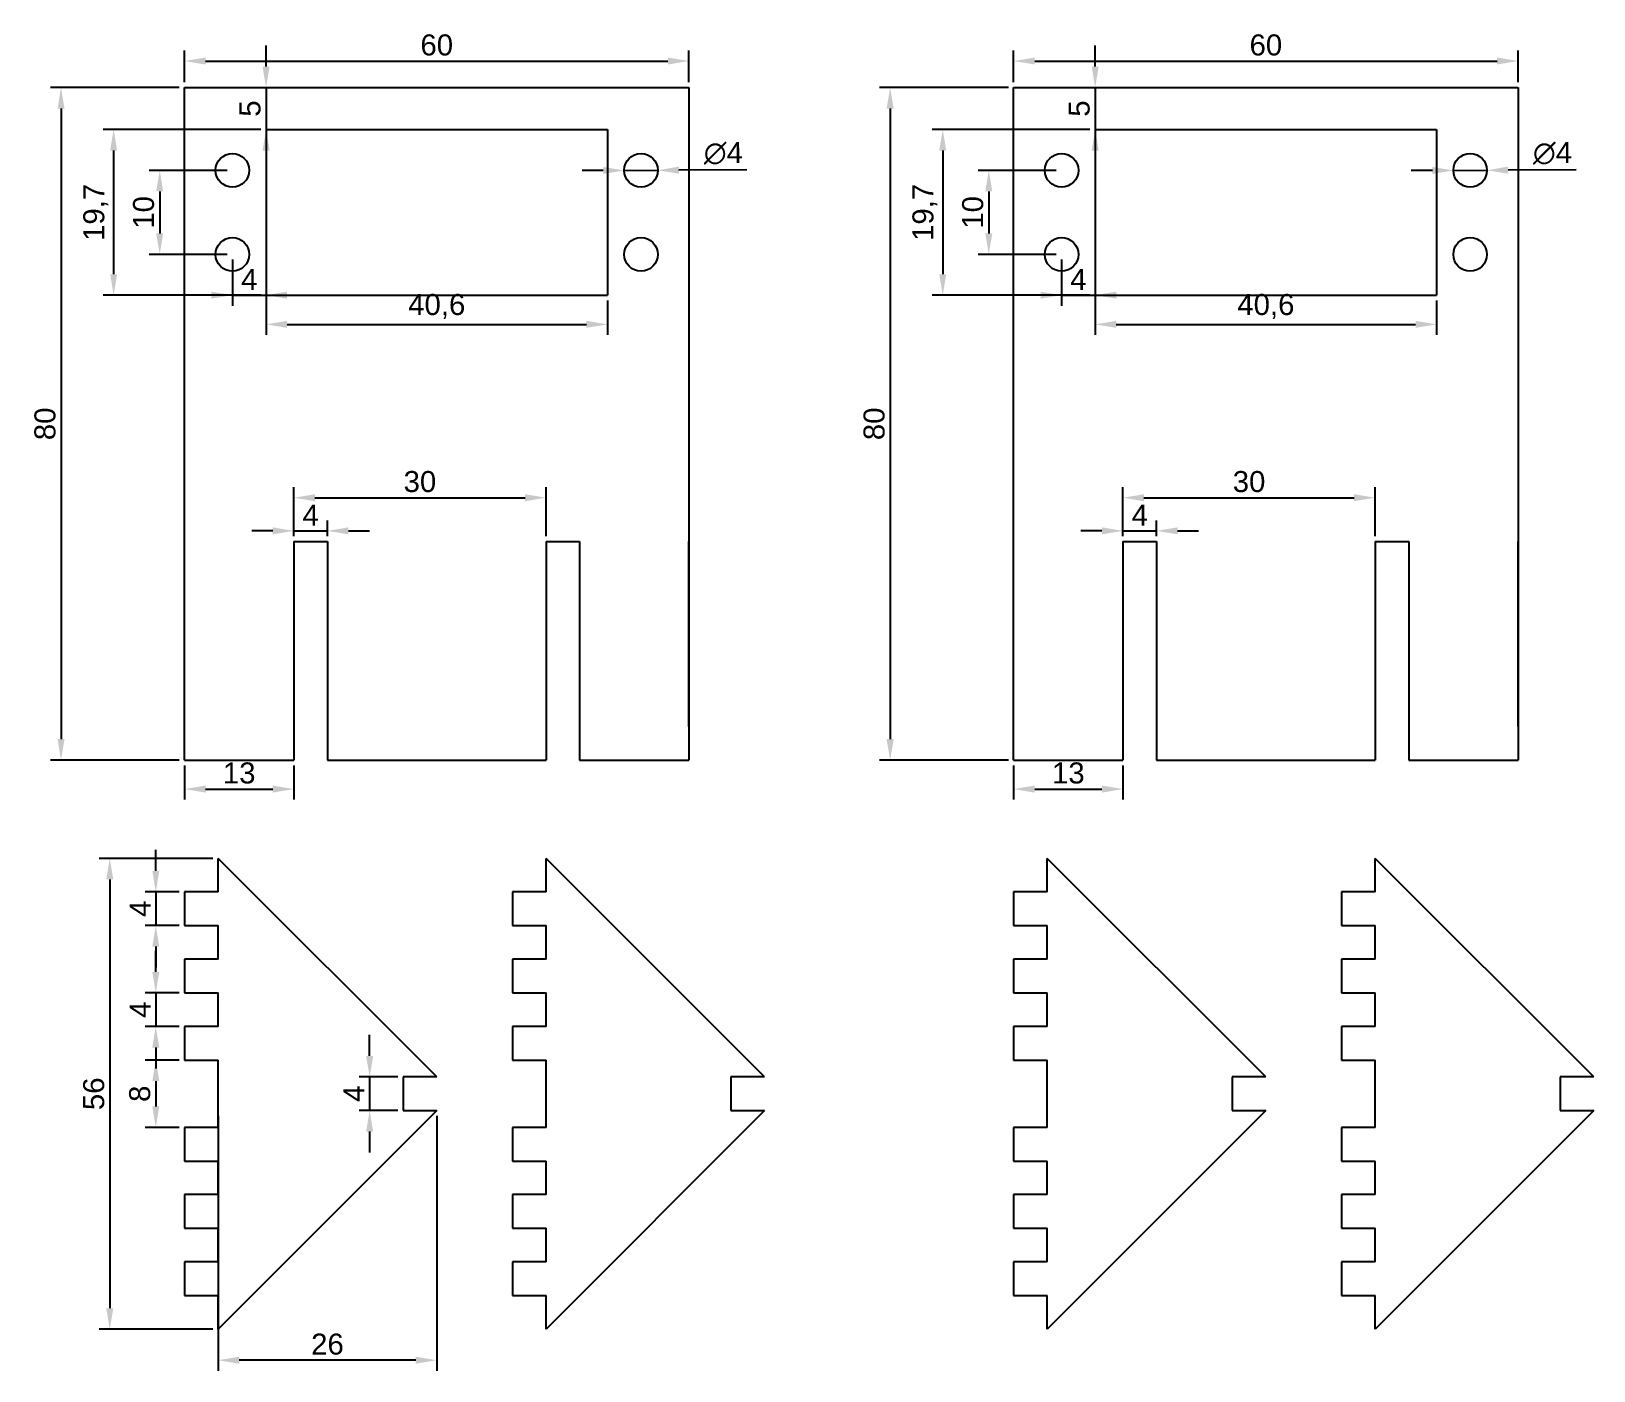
# Model space of a CAD drawing. Header units: millimetres. Extents: x 22187 to 22680, y 17419 to 17705.
# Drawn here: x 22494 to 22679.8, y 17533.4 to 17692.7 of the extents above; entities that cross this region are included whole.
import ezdxf

# ---------------------------------------------------------------- set-up
doc = ezdxf.new("R2010")
doc.units = ezdxf.units.MM
doc.styles.get("Standard").update_dxf_attribs({"font": 'arial.ttf'})
doc.dimstyles.new('ISO-25', dxfattribs={"dimtxt": 2.5, "dimasz": 2.5, "dimexe": 1.25, "dimexo": 0.625, "dimtad": 1, "dimtxsty": 'Standard', "dimcen": 2.5, "dimadec": 0, "dimazin": 0, "dimtfac": 1, "dimtmove": 0, "dimatfit": 3, "dimfxl": 1, "dimarcsym": 0})

# ---------------------------------------------------------------- blocks, each defined once
blk = doc.blocks.new('*D13')
at = {"color": 0, "lineweight": -2, "transparency": 16777216}
for p, q in [((22521.92, 17660.71), (22521.92, 17656.61)), ((22562.52, 17660.71), (22562.52, 17656.61)), ((22524.42, 17657.86), (22560.02, 17657.86))]:
    blk.add_line(p, q, dxfattribs=at)
at = {"color": 0, "transparency": 16777216}
for points in [[(22524.42, 17658.28), (22524.42, 17657.45), (22521.92, 17657.86)], [(22560.02, 17658.28), (22560.02, 17657.45), (22562.52, 17657.86)]]:
    blk.add_solid(points, dxfattribs=at)
at = {"layer": 'Defpoints', "color": 0, "transparency": 16777216}
for p in [(22521.92, 17661.33), (22562.52, 17661.33), (22562.52, 17657.86)]:
    blk.add_point(p, dxfattribs=at)
at = {"color": 0, "transparency": 16777216, "insert": (22542.22, 17659.99), "char_height": 2.5, "attachment_point": 5}
blk.add_mtext('40,6', dxfattribs=at)
blk = doc.blocks.new('*D14')
at = {"color": 0, "lineweight": -2, "transparency": 16777216}
for p, q in [((22517.92, 17665.56), (22517.92, 17660.08)), ((22521.92, 17665.56), (22521.92, 17660.08)), ((22515.42, 17661.33), (22512.92, 17661.33)), ((22517.92, 17661.33), (22521.92, 17661.33)), ((22524.42, 17661.33), (22526.92, 17661.33))]:
    blk.add_line(p, q, dxfattribs=at)
at = {"color": 0, "transparency": 16777216}
for points in [[(22515.42, 17661.75), (22515.42, 17660.92), (22517.92, 17661.33)], [(22524.42, 17661.75), (22524.42, 17660.92), (22521.92, 17661.33)]]:
    blk.add_solid(points, dxfattribs=at)
at = {"layer": 'Defpoints', "color": 0, "transparency": 16777216}
for p in [(22517.92, 17666.18), (22521.92, 17666.18), (22521.92, 17661.33)]:
    blk.add_point(p, dxfattribs=at)
at = {"color": 0, "transparency": 16777216, "insert": (22519.92, 17663.21), "char_height": 2.5, "attachment_point": 5}
blk.add_mtext('4', dxfattribs=at)
blk = doc.blocks.new('*D15')
at = {"color": 0, "lineweight": -2, "transparency": 16777216}
for p, q in [((22517.29, 17676.18), (22508.02, 17676.18)), ((22509.27, 17673.68), (22509.27, 17668.68)), ((22517.29, 17666.18), (22508.02, 17666.18))]:
    blk.add_line(p, q, dxfattribs=at)
at = {"color": 0, "transparency": 16777216}
for points in [[(22508.85, 17673.68), (22509.68, 17673.68), (22509.27, 17676.18)], [(22508.85, 17668.68), (22509.68, 17668.68), (22509.27, 17666.18)]]:
    blk.add_solid(points, dxfattribs=at)
at = {"layer": 'Defpoints', "color": 0, "transparency": 16777216}
for p in [(22517.92, 17676.18), (22509.27, 17666.18), (22517.92, 17666.18)]:
    blk.add_point(p, dxfattribs=at)
at = {"color": 0, "transparency": 16777216, "insert": (22507.36, 17671.18), "char_height": 2.5, "attachment_point": 5, "rotation": 90}
blk.add_mtext('10', dxfattribs=at)
blk = doc.blocks.new('*D16')
at = {"color": 0, "lineweight": -2, "transparency": 16777216}
for p, q in [((22521.29, 17681.03), (22502.54, 17681.03)), ((22503.79, 17678.53), (22503.79, 17663.83)), ((22521.29, 17661.33), (22502.54, 17661.33))]:
    blk.add_line(p, q, dxfattribs=at)
at = {"color": 0, "transparency": 16777216}
for points in [[(22503.37, 17678.53), (22504.21, 17678.53), (22503.79, 17681.03)], [(22503.37, 17663.83), (22504.21, 17663.83), (22503.79, 17661.33)]]:
    blk.add_solid(points, dxfattribs=at)
at = {"layer": 'Defpoints', "color": 0, "transparency": 16777216}
for p in [(22521.92, 17681.03), (22503.79, 17661.33), (22521.92, 17661.33)]:
    blk.add_point(p, dxfattribs=at)
at = {"color": 0, "transparency": 16777216, "insert": (22501.66, 17671.18), "char_height": 2.5, "attachment_point": 5, "rotation": 90}
blk.add_mtext('19,7', dxfattribs=at)
blk = doc.blocks.new('*D17')
at = {"color": 0, "lineweight": -2, "transparency": 16777216}
for p, q in [((22562.02, 17676.16), (22559.52, 17676.15)), ((22564.52, 17676.17), (22568.52, 17676.19)), ((22579.12, 17676.24), (22571.02, 17676.2))]:
    blk.add_line(p, q, dxfattribs=at)
at = {"color": 0, "transparency": 16777216}
for points in [[(22562.02, 17676.58), (22562.02, 17675.75), (22564.52, 17676.17)], [(22571.02, 17676.62), (22571.02, 17675.79), (22568.52, 17676.19)]]:
    blk.add_solid(points, dxfattribs=at)
at = {"layer": 'Defpoints', "color": 0, "transparency": 16777216}
for p in [(22564.52, 17676.17), (22568.52, 17676.19)]:
    blk.add_point(p, dxfattribs=at)
at = {"color": 0, "transparency": 16777216, "insert": (22576.31, 17678.2), "char_height": 2.5, "attachment_point": 5, "rotation": 0.2467}
blk.add_mtext('∅4', dxfattribs=at)
blk = doc.blocks.new('*D18')
at = {"color": 0, "lineweight": -2, "transparency": 16777216}
for p, q in [((22512.22, 17686.66), (22512.22, 17690.43)), ((22514.72, 17689.18), (22569.72, 17689.18)), ((22572.22, 17686.66), (22572.22, 17690.43))]:
    blk.add_line(p, q, dxfattribs=at)
at = {"color": 0, "transparency": 16777216}
for points in [[(22514.72, 17689.6), (22514.72, 17688.77), (22512.22, 17689.18)], [(22569.72, 17689.6), (22569.72, 17688.77), (22572.22, 17689.18)]]:
    blk.add_solid(points, dxfattribs=at)
at = {"layer": 'Defpoints', "color": 0, "transparency": 16777216}
for p in [(22572.22, 17689.18), (22512.22, 17686.03), (22572.22, 17686.03)]:
    blk.add_point(p, dxfattribs=at)
at = {"color": 0, "transparency": 16777216, "insert": (22542.22, 17691.08), "char_height": 2.5, "attachment_point": 5}
blk.add_mtext('60', dxfattribs=at)
blk = doc.blocks.new('*D19')
at = {"color": 0, "lineweight": -2, "transparency": 16777216}
for p, q in [((22511.59, 17686.03), (22496.28, 17686.03)), ((22497.53, 17683.53), (22497.53, 17608.53)), ((22511.59, 17606.03), (22496.28, 17606.03))]:
    blk.add_line(p, q, dxfattribs=at)
at = {"color": 0, "transparency": 16777216}
for points in [[(22497.12, 17683.53), (22497.95, 17683.53), (22497.53, 17686.03)], [(22497.12, 17608.53), (22497.95, 17608.53), (22497.53, 17606.03)]]:
    blk.add_solid(points, dxfattribs=at)
at = {"layer": 'Defpoints', "color": 0, "transparency": 16777216}
for p in [(22512.22, 17686.03), (22497.53, 17606.03), (22512.22, 17606.03)]:
    blk.add_point(p, dxfattribs=at)
at = {"color": 0, "transparency": 16777216, "insert": (22495.63, 17646.03), "char_height": 2.5, "attachment_point": 5, "rotation": 90}
blk.add_mtext('80', dxfattribs=at)
blk = doc.blocks.new('*D21')
at = {"color": 0, "lineweight": -2, "transparency": 16777216}
for p, q in [((22522.72, 17633.3), (22520.22, 17633.3)), ((22525.22, 17632.66), (22525.22, 17634.55)), ((22525.22, 17633.3), (22529.22, 17633.3)), ((22529.22, 17632.66), (22529.22, 17634.55)), ((22531.72, 17633.3), (22534.22, 17633.3))]:
    blk.add_line(p, q, dxfattribs=at)
at = {"color": 0, "transparency": 16777216}
for points in [[(22522.72, 17633.72), (22522.72, 17632.89), (22525.22, 17633.3)], [(22531.72, 17633.72), (22531.72, 17632.89), (22529.22, 17633.3)]]:
    blk.add_solid(points, dxfattribs=at)
at = {"layer": 'Defpoints', "color": 0, "transparency": 16777216}
for p in [(22529.22, 17633.3), (22525.22, 17632.03), (22529.22, 17632.03)]:
    blk.add_point(p, dxfattribs=at)
at = {"color": 0, "transparency": 16777216, "insert": (22527.22, 17635.18), "char_height": 2.5, "attachment_point": 5}
blk.add_mtext('4', dxfattribs=at)
blk = doc.blocks.new('*D22')
at = {"color": 0, "lineweight": -2, "transparency": 16777216}
for p, q in [((22525.22, 17632.66), (22525.22, 17638.49)), ((22527.72, 17637.24), (22552.72, 17637.24)), ((22555.22, 17632.66), (22555.22, 17638.49))]:
    blk.add_line(p, q, dxfattribs=at)
at = {"color": 0, "transparency": 16777216}
for points in [[(22527.72, 17637.66), (22527.72, 17636.83), (22525.22, 17637.24)], [(22552.72, 17637.66), (22552.72, 17636.83), (22555.22, 17637.24)]]:
    blk.add_solid(points, dxfattribs=at)
at = {"layer": 'Defpoints', "color": 0, "transparency": 16777216}
for p in [(22555.22, 17637.24), (22525.22, 17632.03), (22555.22, 17632.03)]:
    blk.add_point(p, dxfattribs=at)
at = {"color": 0, "transparency": 16777216, "insert": (22540.22, 17639.15), "char_height": 2.5, "attachment_point": 5}
blk.add_mtext('30', dxfattribs=at)
blk = doc.blocks.new('*D23')
at = {"color": 0, "lineweight": -2, "transparency": 16777216}
for p, q in [((22521.92, 17688.53), (22521.92, 17691.03)), ((22521.92, 17686.03), (22521.92, 17681.03)), ((22522.54, 17686.03), (22523.17, 17686.03)), ((22522.54, 17681.03), (22523.17, 17681.03)), ((22521.92, 17678.53), (22521.92, 17676.03))]:
    blk.add_line(p, q, dxfattribs=at)
at = {"color": 0, "transparency": 16777216}
for points in [[(22521.5, 17688.53), (22522.34, 17688.53), (22521.92, 17686.03)], [(22521.5, 17678.53), (22522.34, 17678.53), (22521.92, 17681.03)]]:
    blk.add_solid(points, dxfattribs=at)
at = {"layer": 'Defpoints', "color": 0, "transparency": 16777216}
for p in [(22521.92, 17686.03), (22521.92, 17681.03), (22521.92, 17681.03)]:
    blk.add_point(p, dxfattribs=at)
at = {"color": 0, "transparency": 16777216, "insert": (22520.02, 17683.53), "char_height": 2.5, "attachment_point": 5, "rotation": 90}
blk.add_mtext('5', dxfattribs=at)
blk = doc.blocks.new('*D24')
at = {"color": 0, "lineweight": -2, "transparency": 16777216}
for p, q in [((22512.22, 17605.41), (22512.22, 17601.34)), ((22525.22, 17605.41), (22525.22, 17601.34)), ((22514.72, 17602.59), (22522.72, 17602.59))]:
    blk.add_line(p, q, dxfattribs=at)
at = {"color": 0, "transparency": 16777216}
for points in [[(22514.72, 17603.01), (22514.72, 17602.17), (22512.22, 17602.59)], [(22522.72, 17603.01), (22522.72, 17602.17), (22525.22, 17602.59)]]:
    blk.add_solid(points, dxfattribs=at)
at = {"layer": 'Defpoints', "color": 0, "transparency": 16777216}
for p in [(22512.22, 17606.03), (22525.22, 17606.03), (22525.22, 17602.59)]:
    blk.add_point(p, dxfattribs=at)
at = {"color": 0, "transparency": 16777216, "insert": (22518.72, 17604.49), "char_height": 2.5, "attachment_point": 5}
blk.add_mtext('13', dxfattribs=at)
blk = doc.blocks.new('*D25')
at = {"color": 0, "lineweight": -2, "transparency": 16777216}
for p, q in [((22620.54, 17660.71), (22620.54, 17656.61)), ((22661.14, 17660.71), (22661.14, 17656.61)), ((22623.04, 17657.86), (22658.64, 17657.86))]:
    blk.add_line(p, q, dxfattribs=at)
at = {"color": 0, "transparency": 16777216}
for points in [[(22623.04, 17658.28), (22623.04, 17657.45), (22620.54, 17657.86)], [(22658.64, 17658.28), (22658.64, 17657.45), (22661.14, 17657.86)]]:
    blk.add_solid(points, dxfattribs=at)
at = {"layer": 'Defpoints', "color": 0, "transparency": 16777216}
for p in [(22620.54, 17661.33), (22661.14, 17661.33), (22661.14, 17657.86)]:
    blk.add_point(p, dxfattribs=at)
at = {"color": 0, "transparency": 16777216, "insert": (22640.84, 17659.99), "char_height": 2.5, "attachment_point": 5}
blk.add_mtext('40,6', dxfattribs=at)
blk = doc.blocks.new('*D26')
at = {"color": 0, "lineweight": -2, "transparency": 16777216}
for p, q in [((22616.54, 17665.56), (22616.54, 17660.08)), ((22620.54, 17665.56), (22620.54, 17660.08)), ((22614.04, 17661.33), (22611.54, 17661.33)), ((22616.54, 17661.33), (22620.54, 17661.33)), ((22623.04, 17661.33), (22625.54, 17661.33))]:
    blk.add_line(p, q, dxfattribs=at)
at = {"color": 0, "transparency": 16777216}
for points in [[(22614.04, 17661.75), (22614.04, 17660.92), (22616.54, 17661.33)], [(22623.04, 17661.75), (22623.04, 17660.92), (22620.54, 17661.33)]]:
    blk.add_solid(points, dxfattribs=at)
at = {"layer": 'Defpoints', "color": 0, "transparency": 16777216}
for p in [(22616.54, 17666.18), (22620.54, 17666.18), (22620.54, 17661.33)]:
    blk.add_point(p, dxfattribs=at)
at = {"color": 0, "transparency": 16777216, "insert": (22618.54, 17663.21), "char_height": 2.5, "attachment_point": 5}
blk.add_mtext('4', dxfattribs=at)
blk = doc.blocks.new('*D27')
at = {"color": 0, "lineweight": -2, "transparency": 16777216}
for p, q in [((22615.91, 17676.18), (22606.63, 17676.18)), ((22607.88, 17673.68), (22607.88, 17668.68)), ((22615.91, 17666.18), (22606.63, 17666.18))]:
    blk.add_line(p, q, dxfattribs=at)
at = {"color": 0, "transparency": 16777216}
for points in [[(22607.47, 17673.68), (22608.3, 17673.68), (22607.88, 17676.18)], [(22607.47, 17668.68), (22608.3, 17668.68), (22607.88, 17666.18)]]:
    blk.add_solid(points, dxfattribs=at)
at = {"layer": 'Defpoints', "color": 0, "transparency": 16777216}
for p in [(22616.54, 17676.18), (22607.88, 17666.18), (22616.54, 17666.18)]:
    blk.add_point(p, dxfattribs=at)
at = {"color": 0, "transparency": 16777216, "insert": (22605.98, 17671.18), "char_height": 2.5, "attachment_point": 5, "rotation": 90}
blk.add_mtext('10', dxfattribs=at)
blk = doc.blocks.new('*D28')
at = {"color": 0, "lineweight": -2, "transparency": 16777216}
for p, q in [((22619.91, 17681.03), (22601.16, 17681.03)), ((22602.41, 17678.53), (22602.41, 17663.83)), ((22619.91, 17661.33), (22601.16, 17661.33))]:
    blk.add_line(p, q, dxfattribs=at)
at = {"color": 0, "transparency": 16777216}
for points in [[(22601.99, 17678.53), (22602.82, 17678.53), (22602.41, 17681.03)], [(22601.99, 17663.83), (22602.82, 17663.83), (22602.41, 17661.33)]]:
    blk.add_solid(points, dxfattribs=at)
at = {"layer": 'Defpoints', "color": 0, "transparency": 16777216}
for p in [(22620.54, 17681.03), (22602.41, 17661.33), (22620.54, 17661.33)]:
    blk.add_point(p, dxfattribs=at)
at = {"color": 0, "transparency": 16777216, "insert": (22600.28, 17671.18), "char_height": 2.5, "attachment_point": 5, "rotation": 90}
blk.add_mtext('19,7', dxfattribs=at)
blk = doc.blocks.new('*D29')
at = {"color": 0, "lineweight": -2, "transparency": 16777216}
for p, q in [((22660.64, 17676.16), (22658.14, 17676.15)), ((22663.14, 17676.17), (22667.14, 17676.19)), ((22677.74, 17676.24), (22669.64, 17676.2))]:
    blk.add_line(p, q, dxfattribs=at)
at = {"color": 0, "transparency": 16777216}
for points in [[(22660.64, 17676.58), (22660.64, 17675.75), (22663.14, 17676.17)], [(22669.64, 17676.62), (22669.64, 17675.79), (22667.14, 17676.19)]]:
    blk.add_solid(points, dxfattribs=at)
at = {"layer": 'Defpoints', "color": 0, "transparency": 16777216}
for p in [(22663.14, 17676.17), (22667.14, 17676.19)]:
    blk.add_point(p, dxfattribs=at)
at = {"color": 0, "transparency": 16777216, "insert": (22674.93, 17678.2), "char_height": 2.5, "attachment_point": 5, "rotation": 0.2467}
blk.add_mtext('∅4', dxfattribs=at)
blk = doc.blocks.new('*D30')
at = {"color": 0, "lineweight": -2, "transparency": 16777216}
for p, q in [((22610.84, 17686.66), (22610.84, 17690.43)), ((22613.34, 17689.18), (22668.34, 17689.18)), ((22670.84, 17686.66), (22670.84, 17690.43))]:
    blk.add_line(p, q, dxfattribs=at)
at = {"color": 0, "transparency": 16777216}
for points in [[(22613.34, 17689.6), (22613.34, 17688.77), (22610.84, 17689.18)], [(22668.34, 17689.6), (22668.34, 17688.77), (22670.84, 17689.18)]]:
    blk.add_solid(points, dxfattribs=at)
at = {"layer": 'Defpoints', "color": 0, "transparency": 16777216}
for p in [(22670.84, 17689.18), (22610.84, 17686.03), (22670.84, 17686.03)]:
    blk.add_point(p, dxfattribs=at)
at = {"color": 0, "transparency": 16777216, "insert": (22640.84, 17691.08), "char_height": 2.5, "attachment_point": 5}
blk.add_mtext('60', dxfattribs=at)
blk = doc.blocks.new('*D31')
at = {"color": 0, "lineweight": -2, "transparency": 16777216}
for p, q in [((22610.21, 17686.03), (22594.9, 17686.03)), ((22596.15, 17683.53), (22596.15, 17608.53)), ((22610.21, 17606.03), (22594.9, 17606.03))]:
    blk.add_line(p, q, dxfattribs=at)
at = {"color": 0, "transparency": 16777216}
for points in [[(22595.73, 17683.53), (22596.57, 17683.53), (22596.15, 17686.03)], [(22595.73, 17608.53), (22596.57, 17608.53), (22596.15, 17606.03)]]:
    blk.add_solid(points, dxfattribs=at)
at = {"layer": 'Defpoints', "color": 0, "transparency": 16777216}
for p in [(22610.84, 17686.03), (22596.15, 17606.03), (22610.84, 17606.03)]:
    blk.add_point(p, dxfattribs=at)
at = {"color": 0, "transparency": 16777216, "insert": (22594.25, 17646.03), "char_height": 2.5, "attachment_point": 5, "rotation": 90}
blk.add_mtext('80', dxfattribs=at)
blk = doc.blocks.new('*D32')
at = {"color": 0, "lineweight": -2, "transparency": 16777216}
for p, q in [((22621.34, 17633.3), (22618.84, 17633.3)), ((22623.84, 17632.66), (22623.84, 17634.55)), ((22623.84, 17633.3), (22627.84, 17633.3)), ((22627.84, 17632.66), (22627.84, 17634.55)), ((22630.34, 17633.3), (22632.84, 17633.3))]:
    blk.add_line(p, q, dxfattribs=at)
at = {"color": 0, "transparency": 16777216}
for points in [[(22621.34, 17633.72), (22621.34, 17632.89), (22623.84, 17633.3)], [(22630.34, 17633.72), (22630.34, 17632.89), (22627.84, 17633.3)]]:
    blk.add_solid(points, dxfattribs=at)
at = {"layer": 'Defpoints', "color": 0, "transparency": 16777216}
for p in [(22627.84, 17633.3), (22623.84, 17632.03), (22627.84, 17632.03)]:
    blk.add_point(p, dxfattribs=at)
at = {"color": 0, "transparency": 16777216, "insert": (22625.84, 17635.18), "char_height": 2.5, "attachment_point": 5}
blk.add_mtext('4', dxfattribs=at)
blk = doc.blocks.new('*D33')
at = {"color": 0, "lineweight": -2, "transparency": 16777216}
for p, q in [((22623.84, 17632.66), (22623.84, 17638.49)), ((22626.34, 17637.24), (22651.34, 17637.24)), ((22653.84, 17632.66), (22653.84, 17638.49))]:
    blk.add_line(p, q, dxfattribs=at)
at = {"color": 0, "transparency": 16777216}
for points in [[(22626.34, 17637.66), (22626.34, 17636.83), (22623.84, 17637.24)], [(22651.34, 17637.66), (22651.34, 17636.83), (22653.84, 17637.24)]]:
    blk.add_solid(points, dxfattribs=at)
at = {"layer": 'Defpoints', "color": 0, "transparency": 16777216}
for p in [(22653.84, 17637.24), (22623.84, 17632.03), (22653.84, 17632.03)]:
    blk.add_point(p, dxfattribs=at)
at = {"color": 0, "transparency": 16777216, "insert": (22638.84, 17639.15), "char_height": 2.5, "attachment_point": 5}
blk.add_mtext('30', dxfattribs=at)
blk = doc.blocks.new('*D34')
at = {"color": 0, "lineweight": -2, "transparency": 16777216}
for p, q in [((22620.54, 17688.53), (22620.54, 17691.03)), ((22620.54, 17686.03), (22620.54, 17681.03)), ((22621.16, 17686.03), (22621.79, 17686.03)), ((22621.16, 17681.03), (22621.79, 17681.03)), ((22620.54, 17678.53), (22620.54, 17676.03))]:
    blk.add_line(p, q, dxfattribs=at)
at = {"color": 0, "transparency": 16777216}
for points in [[(22620.12, 17688.53), (22620.95, 17688.53), (22620.54, 17686.03)], [(22620.12, 17678.53), (22620.95, 17678.53), (22620.54, 17681.03)]]:
    blk.add_solid(points, dxfattribs=at)
at = {"layer": 'Defpoints', "color": 0, "transparency": 16777216}
for p in [(22620.54, 17686.03), (22620.54, 17681.03), (22620.54, 17681.03)]:
    blk.add_point(p, dxfattribs=at)
at = {"color": 0, "transparency": 16777216, "insert": (22618.64, 17683.53), "char_height": 2.5, "attachment_point": 5, "rotation": 90}
blk.add_mtext('5', dxfattribs=at)
blk = doc.blocks.new('*D35')
at = {"color": 0, "lineweight": -2, "transparency": 16777216}
for p, q in [((22610.84, 17605.41), (22610.84, 17601.34)), ((22623.84, 17605.41), (22623.84, 17601.34)), ((22613.34, 17602.59), (22621.34, 17602.59))]:
    blk.add_line(p, q, dxfattribs=at)
at = {"color": 0, "transparency": 16777216}
for points in [[(22613.34, 17603.01), (22613.34, 17602.17), (22610.84, 17602.59)], [(22621.34, 17603.01), (22621.34, 17602.17), (22623.84, 17602.59)]]:
    blk.add_solid(points, dxfattribs=at)
at = {"layer": 'Defpoints', "color": 0, "transparency": 16777216}
for p in [(22610.84, 17606.03), (22623.84, 17606.03), (22623.84, 17602.59)]:
    blk.add_point(p, dxfattribs=at)
at = {"color": 0, "transparency": 16777216, "insert": (22617.34, 17604.49), "char_height": 2.5, "attachment_point": 5}
blk.add_mtext('13', dxfattribs=at)
blk = doc.blocks.new('*D44')
at = {"color": 0, "lineweight": -2, "transparency": 16777216}
for p, q in [((22511.59, 17570.35), (22507.55, 17570.35)), ((22508.8, 17567.85), (22508.8, 17564.85)), ((22511.59, 17562.35), (22507.55, 17562.35))]:
    blk.add_line(p, q, dxfattribs=at)
at = {"color": 0, "transparency": 16777216}
for points in [[(22508.39, 17567.85), (22509.22, 17567.85), (22508.8, 17570.35)], [(22508.39, 17564.85), (22509.22, 17564.85), (22508.8, 17562.35)]]:
    blk.add_solid(points, dxfattribs=at)
at = {"layer": 'Defpoints', "color": 0, "transparency": 16777216}
for p in [(22512.22, 17570.35), (22508.8, 17562.35), (22512.22, 17562.35)]:
    blk.add_point(p, dxfattribs=at)
at = {"color": 0, "transparency": 16777216, "insert": (22506.9, 17566.35), "char_height": 2.5, "attachment_point": 5, "rotation": 90}
blk.add_mtext('8', dxfattribs=at)
blk = doc.blocks.new('*D45')
at = {"color": 0, "lineweight": -2, "transparency": 16777216}
for p, q in [((22508.8, 17592.85), (22508.8, 17595.35)), ((22511.59, 17590.35), (22507.55, 17590.35)), ((22508.8, 17590.35), (22508.8, 17586.35)), ((22511.59, 17586.35), (22507.55, 17586.35)), ((22508.8, 17583.85), (22508.8, 17581.35))]:
    blk.add_line(p, q, dxfattribs=at)
at = {"color": 0, "transparency": 16777216}
for points in [[(22508.39, 17592.85), (22509.22, 17592.85), (22508.8, 17590.35)], [(22508.39, 17583.85), (22509.22, 17583.85), (22508.8, 17586.35)]]:
    blk.add_solid(points, dxfattribs=at)
at = {"layer": 'Defpoints', "color": 0, "transparency": 16777216}
for p in [(22512.22, 17590.35), (22508.8, 17586.35), (22512.22, 17586.35)]:
    blk.add_point(p, dxfattribs=at)
at = {"color": 0, "transparency": 16777216, "insert": (22506.93, 17588.35), "char_height": 2.5, "attachment_point": 5, "rotation": 90}
blk.add_mtext('4', dxfattribs=at)
blk = doc.blocks.new('*D46')
at = {"color": 0, "lineweight": -2, "transparency": 16777216}
for p, q in [((22508.8, 17580.85), (22508.8, 17583.35)), ((22511.59, 17578.35), (22507.55, 17578.35)), ((22508.8, 17578.35), (22508.8, 17574.35)), ((22511.59, 17574.35), (22507.55, 17574.35)), ((22508.8, 17571.85), (22508.8, 17569.35))]:
    blk.add_line(p, q, dxfattribs=at)
at = {"color": 0, "transparency": 16777216}
for points in [[(22508.39, 17580.85), (22509.22, 17580.85), (22508.8, 17578.35)], [(22508.39, 17571.85), (22509.22, 17571.85), (22508.8, 17574.35)]]:
    blk.add_solid(points, dxfattribs=at)
at = {"layer": 'Defpoints', "color": 0, "transparency": 16777216}
for p in [(22512.22, 17578.35), (22508.8, 17574.35), (22512.22, 17574.35)]:
    blk.add_point(p, dxfattribs=at)
at = {"color": 0, "transparency": 16777216, "insert": (22506.93, 17576.35), "char_height": 2.5, "attachment_point": 5, "rotation": 90}
blk.add_mtext('4', dxfattribs=at)
blk = doc.blocks.new('*D47')
at = {"color": 0, "lineweight": -2, "transparency": 16777216}
for p, q in [((22515.59, 17594.35), (22502.08, 17594.35)), ((22503.33, 17591.85), (22503.33, 17540.85)), ((22515.59, 17538.35), (22502.08, 17538.35))]:
    blk.add_line(p, q, dxfattribs=at)
at = {"color": 0, "transparency": 16777216}
for points in [[(22502.91, 17591.85), (22503.75, 17591.85), (22503.33, 17594.35)], [(22502.91, 17540.85), (22503.75, 17540.85), (22503.33, 17538.35)]]:
    blk.add_solid(points, dxfattribs=at)
at = {"layer": 'Defpoints', "color": 0, "transparency": 16777216}
for p in [(22516.22, 17594.35), (22503.33, 17538.35), (22516.22, 17538.35)]:
    blk.add_point(p, dxfattribs=at)
at = {"color": 0, "transparency": 16777216, "insert": (22501.43, 17566.35), "char_height": 2.5, "attachment_point": 5, "rotation": 90}
blk.add_mtext('56', dxfattribs=at)
blk = doc.blocks.new('*D48')
at = {"color": 0, "lineweight": -2, "transparency": 16777216}
for p, q in [((22534.24, 17570.85), (22534.24, 17573.35)), ((22537.59, 17568.35), (22532.99, 17568.35)), ((22534.24, 17568.35), (22534.24, 17564.35)), ((22537.59, 17564.35), (22532.99, 17564.35)), ((22534.24, 17561.85), (22534.24, 17559.35))]:
    blk.add_line(p, q, dxfattribs=at)
at = {"color": 0, "transparency": 16777216}
for points in [[(22533.82, 17570.85), (22534.66, 17570.85), (22534.24, 17568.35)], [(22533.82, 17561.85), (22534.66, 17561.85), (22534.24, 17564.35)]]:
    blk.add_solid(points, dxfattribs=at)
at = {"layer": 'Defpoints', "color": 0, "transparency": 16777216}
for p in [(22538.22, 17568.35), (22534.24, 17564.35), (22538.22, 17564.35)]:
    blk.add_point(p, dxfattribs=at)
at = {"color": 0, "transparency": 16777216, "insert": (22532.36, 17566.35), "char_height": 2.5, "attachment_point": 5, "rotation": 90}
blk.add_mtext('4', dxfattribs=at)
blk = doc.blocks.new('*D49')
at = {"color": 0, "lineweight": -2, "transparency": 16777216}
for p, q in [((22516.22, 17563.73), (22516.22, 17533.41)), ((22542.22, 17563.73), (22542.22, 17533.41)), ((22539.72, 17534.66), (22518.72, 17534.66))]:
    blk.add_line(p, q, dxfattribs=at)
at = {"color": 0, "transparency": 16777216}
for points in [[(22518.72, 17535.07), (22518.72, 17534.24), (22516.22, 17534.66)], [(22539.72, 17535.07), (22539.72, 17534.24), (22542.22, 17534.66)]]:
    blk.add_solid(points, dxfattribs=at)
at = {"layer": 'Defpoints', "color": 0, "transparency": 16777216}
for p in [(22516.22, 17564.35), (22542.22, 17564.35), (22516.22, 17534.66)]:
    blk.add_point(p, dxfattribs=at)
at = {"color": 0, "transparency": 16777216, "insert": (22529.22, 17536.56), "char_height": 2.5, "attachment_point": 5}
blk.add_mtext('26', dxfattribs=at)

msp = doc.modelspace()

# ---------------------------------------------------------------- linework, layer by layer
for p, q in [((22512.22, 17686.033), (22572.22, 17686.033)), ((22512.22, 17606.033), (22512.22, 17686.033)), ((22572.22, 17686.033), (22572.22, 17606.033)), ((22610.838, 17686.033), (22670.838, 17686.033)), ((22610.838, 17606.033), (22610.838, 17686.033)), ((22670.838, 17686.033), (22670.838, 17606.033)), ((22521.92, 17681.033), (22521.92, 17661.333)), ((22521.92, 17681.033), (22562.52, 17681.033)), ((22562.52, 17681.033), (22562.52, 17661.333)), ((22620.538, 17681.033), (22620.538, 17661.333)), ((22620.538, 17681.033), (22661.138, 17681.033)), ((22661.138, 17681.033), (22661.138, 17661.333)), ((22521.92, 17661.333), (22562.52, 17661.333)), ((22620.538, 17661.333), (22661.138, 17661.333)), ((22525.22, 17632.033), (22525.22, 17606.033)), ((22525.22, 17632.033), (22529.22, 17632.033)), ((22529.22, 17632.033), (22529.22, 17606.033)), ((22555.22, 17632.033), (22555.22, 17606.033)), ((22555.22, 17632.033), (22559.22, 17632.033)), ((22559.22, 17632.033), (22559.22, 17606.033)), ((22572.22, 17610.033), (22572.22, 17632.033)), ((22623.838, 17632.033), (22623.838, 17606.033)), ((22623.838, 17632.033), (22627.838, 17632.033)), ((22627.838, 17632.033), (22627.838, 17606.033)), ((22653.838, 17632.033), (22653.838, 17606.033)), ((22653.838, 17632.033), (22657.838, 17632.033)), ((22657.838, 17632.033), (22657.838, 17606.033)), ((22670.838, 17610.033), (22670.838, 17632.033)), ((22512.22, 17606.033), (22525.22, 17606.033)), ((22529.22, 17606.033), (22555.22, 17606.033)), ((22559.22, 17606.033), (22572.22, 17606.033)), ((22610.838, 17606.033), (22623.838, 17606.033)), ((22627.838, 17606.033), (22653.838, 17606.033)), ((22657.838, 17606.033), (22670.838, 17606.033)), ((22516.22, 17590.351), (22516.22, 17594.351)), ((22542.22, 17568.351), (22516.22, 17594.351)), ((22555.22, 17590.351), (22555.22, 17594.351)), ((22581.22, 17568.351), (22555.22, 17594.351)), ((22614.838, 17590.351), (22614.838, 17594.351)), ((22640.838, 17568.351), (22614.838, 17594.351)), ((22653.838, 17590.351), (22653.838, 17594.351)), ((22679.838, 17568.351), (22653.838, 17594.351)), ((22516.22, 17590.351), (22512.22, 17590.351)), ((22512.22, 17590.351), (22512.22, 17586.351)), ((22555.22, 17590.351), (22551.22, 17590.351)), ((22551.22, 17590.351), (22551.22, 17586.351)), ((22614.838, 17590.351), (22610.838, 17590.351)), ((22610.838, 17590.351), (22610.838, 17586.351)), ((22653.838, 17590.351), (22649.838, 17590.351)), ((22649.838, 17590.351), (22649.838, 17586.351)), ((22512.22, 17586.351), (22516.22, 17586.351)), ((22516.22, 17582.351), (22516.22, 17586.351)), ((22551.22, 17586.351), (22555.22, 17586.351)), ((22555.22, 17582.351), (22555.22, 17586.351)), ((22610.838, 17586.351), (22614.838, 17586.351)), ((22614.838, 17582.351), (22614.838, 17586.351)), ((22649.838, 17586.351), (22653.838, 17586.351)), ((22653.838, 17582.351), (22653.838, 17586.351)), ((22516.22, 17582.351), (22512.22, 17582.351)), ((22512.22, 17582.351), (22512.22, 17578.351)), ((22555.22, 17582.351), (22551.22, 17582.351)), ((22551.22, 17582.351), (22551.22, 17578.351)), ((22614.838, 17582.351), (22610.838, 17582.351)), ((22610.838, 17582.351), (22610.838, 17578.351)), ((22653.838, 17582.351), (22649.838, 17582.351)), ((22649.838, 17582.351), (22649.838, 17578.351)), ((22512.22, 17578.351), (22516.22, 17578.351)), ((22516.22, 17574.351), (22516.22, 17578.351)), ((22551.22, 17578.351), (22555.22, 17578.351)), ((22555.22, 17574.351), (22555.22, 17578.351)), ((22610.838, 17578.351), (22614.838, 17578.351)), ((22614.838, 17574.351), (22614.838, 17578.351)), ((22649.838, 17578.351), (22653.838, 17578.351)), ((22653.838, 17574.351), (22653.838, 17578.351)), ((22516.22, 17574.351), (22512.22, 17574.351)), ((22512.22, 17574.351), (22512.22, 17570.351)), ((22555.22, 17574.351), (22551.22, 17574.351)), ((22551.22, 17574.351), (22551.22, 17570.351)), ((22614.838, 17574.351), (22610.838, 17574.351)), ((22610.838, 17574.351), (22610.838, 17570.351)), ((22653.838, 17574.351), (22649.838, 17574.351)), ((22649.838, 17574.351), (22649.838, 17570.351)), ((22512.22, 17570.351), (22516.22, 17570.351)), ((22516.22, 17562.351), (22516.22, 17570.351)), ((22551.22, 17570.351), (22555.22, 17570.351)), ((22555.22, 17562.351), (22555.22, 17570.351)), ((22610.838, 17570.351), (22614.838, 17570.351)), ((22614.838, 17562.351), (22614.838, 17570.351)), ((22649.838, 17570.351), (22653.838, 17570.351)), ((22653.838, 17562.351), (22653.838, 17570.351)), ((22538.22, 17568.351), (22538.22, 17564.351)), ((22542.22, 17568.351), (22538.22, 17568.351)), ((22577.22, 17568.351), (22577.22, 17564.351)), ((22581.22, 17568.351), (22577.22, 17568.351)), ((22636.838, 17568.351), (22636.838, 17564.351)), ((22640.838, 17568.351), (22636.838, 17568.351)), ((22675.838, 17568.351), (22675.838, 17564.351)), ((22679.838, 17568.351), (22675.838, 17568.351)), ((22542.22, 17564.351), (22516.22, 17538.351)), ((22538.22, 17564.351), (22542.22, 17564.351)), ((22581.22, 17564.351), (22555.22, 17538.351)), ((22577.22, 17564.351), (22581.22, 17564.351)), ((22640.838, 17564.351), (22614.838, 17538.351)), ((22636.838, 17564.351), (22640.838, 17564.351)), ((22679.838, 17564.351), (22653.838, 17538.351)), ((22675.838, 17564.351), (22679.838, 17564.351)), ((22516.22, 17562.351), (22512.22, 17562.351)), ((22512.22, 17562.351), (22512.22, 17558.351)), ((22555.22, 17562.351), (22551.22, 17562.351)), ((22551.22, 17562.351), (22551.22, 17558.351)), ((22614.838, 17562.351), (22610.838, 17562.351)), ((22610.838, 17562.351), (22610.838, 17558.351)), ((22653.838, 17562.351), (22649.838, 17562.351)), ((22649.838, 17562.351), (22649.838, 17558.351)), ((22512.22, 17558.351), (22516.22, 17558.351)), ((22516.22, 17554.351), (22516.22, 17558.351)), ((22551.22, 17558.351), (22555.22, 17558.351)), ((22555.22, 17554.351), (22555.22, 17558.351)), ((22610.838, 17558.351), (22614.838, 17558.351)), ((22614.838, 17554.351), (22614.838, 17558.351)), ((22649.838, 17558.351), (22653.838, 17558.351)), ((22653.838, 17554.351), (22653.838, 17558.351)), ((22516.22, 17554.351), (22512.22, 17554.351)), ((22512.22, 17554.351), (22512.22, 17550.351)), ((22555.22, 17554.351), (22551.22, 17554.351)), ((22551.22, 17554.351), (22551.22, 17550.351)), ((22614.838, 17554.351), (22610.838, 17554.351)), ((22610.838, 17554.351), (22610.838, 17550.351)), ((22653.838, 17554.351), (22649.838, 17554.351)), ((22649.838, 17554.351), (22649.838, 17550.351)), ((22512.22, 17550.351), (22516.22, 17550.351)), ((22516.22, 17546.351), (22516.22, 17550.351)), ((22551.22, 17550.351), (22555.22, 17550.351)), ((22555.22, 17546.351), (22555.22, 17550.351)), ((22610.838, 17550.351), (22614.838, 17550.351)), ((22614.838, 17546.351), (22614.838, 17550.351)), ((22649.838, 17550.351), (22653.838, 17550.351)), ((22653.838, 17546.351), (22653.838, 17550.351)), ((22516.22, 17546.351), (22512.22, 17546.351)), ((22512.22, 17546.351), (22512.22, 17542.351)), ((22555.22, 17546.351), (22551.22, 17546.351)), ((22551.22, 17546.351), (22551.22, 17542.351)), ((22614.838, 17546.351), (22610.838, 17546.351)), ((22610.838, 17546.351), (22610.838, 17542.351)), ((22653.838, 17546.351), (22649.838, 17546.351)), ((22649.838, 17546.351), (22649.838, 17542.351)), ((22512.22, 17542.351), (22516.22, 17542.351)), ((22516.22, 17538.351), (22516.22, 17542.351)), ((22551.22, 17542.351), (22555.22, 17542.351)), ((22555.22, 17538.351), (22555.22, 17542.351)), ((22610.838, 17542.351), (22614.838, 17542.351)), ((22614.838, 17538.351), (22614.838, 17542.351)), ((22649.838, 17542.351), (22653.838, 17542.351)), ((22653.838, 17538.351), (22653.838, 17542.351))]:
    msp.add_line(p, q)
for centre in [(22517.92, 17676.183), (22566.52, 17676.183), (22616.538, 17676.183), (22665.138, 17676.183), (22517.92, 17666.183), (22566.52, 17666.183), (22616.538, 17666.183), (22665.138, 17666.183)]:
    msp.add_circle(centre, 2)

# ---------------------------------------------------------------- dimensions: what is measured, and where the dimension line sits
for base, p1, p2, picture, middle in [((22572.22, 17689.182), (22512.22, 17686.033), (22572.22, 17686.033), '*D18', (22542.22, 17691.084)), ((22670.838, 17689.182), (22610.838, 17686.033), (22670.838, 17686.033), '*D30', (22640.838, 17691.084)), ((22521.92, 17661.333), (22517.92, 17666.183), (22521.92, 17666.183), '*D14', (22519.92, 17663.208)), ((22620.538, 17661.333), (22616.538, 17666.183), (22620.538, 17666.183), '*D26', (22618.538, 17663.208)), ((22562.52, 17657.863), (22521.92, 17661.333), (22562.52, 17661.333), '*D13', (22542.22, 17659.99)), ((22661.138, 17657.863), (22620.538, 17661.333), (22661.138, 17661.333), '*D25', (22640.838, 17659.99)), ((22555.22, 17637.243), (22525.22, 17632.033), (22555.22, 17632.033), '*D22', (22540.22, 17639.145)), ((22653.838, 17637.243), (22623.838, 17632.033), (22653.838, 17632.033), '*D33', (22638.838, 17639.145)), ((22529.22, 17633.303), (22525.22, 17632.033), (22529.22, 17632.033), '*D21', (22527.22, 17635.178)), ((22627.838, 17633.303), (22623.838, 17632.033), (22627.838, 17632.033), '*D32', (22625.838, 17635.178)), ((22525.22, 17602.591), (22512.22, 17606.033), (22525.22, 17606.033), '*D24', (22518.72, 17604.493)), ((22623.838, 17602.591), (22610.838, 17606.033), (22623.838, 17606.033), '*D35', (22617.338, 17604.493)), ((22516.22, 17534.657), (22542.22, 17564.351), (22516.22, 17564.351), '*D49', (22529.22, 17536.558))]:
    dim = msp.add_linear_dim(base=base, p1=p1, p2=p2, dimstyle='ISO-25')
    dim.commit()
    dim.dimension.update_dxf_attribs({"geometry": picture, "text_midpoint": middle})
for base, p1, p2, picture, middle in [((22521.92, 17681.033), (22521.92, 17686.033), (22521.92, 17681.033), '*D23', (22520.023, 17683.533)), ((22620.538, 17681.033), (22620.538, 17686.033), (22620.538, 17681.033), '*D34', (22618.642, 17683.533)), ((22497.532, 17606.033), (22512.22, 17686.033), (22512.22, 17606.033), '*D19', (22495.63, 17646.033)), ((22596.15, 17606.033), (22610.838, 17686.033), (22610.838, 17606.033), '*D31', (22594.249, 17646.033)), ((22503.789, 17661.333), (22521.92, 17681.033), (22521.92, 17661.333), '*D16', (22501.662, 17671.183)), ((22602.408, 17661.333), (22620.538, 17681.033), (22620.538, 17661.333), '*D28', (22600.281, 17671.183)), ((22509.265, 17666.183), (22517.92, 17676.183), (22517.92, 17666.183), '*D15', (22507.364, 17671.183)), ((22607.884, 17666.183), (22616.538, 17676.183), (22616.538, 17666.183), '*D27', (22605.982, 17671.183)), ((22503.331, 17538.351), (22516.22, 17594.351), (22516.22, 17538.351), '*D47', (22501.43, 17566.351)), ((22508.802, 17586.351), (22512.22, 17590.351), (22512.22, 17586.351), '*D45', (22506.927, 17588.351)), ((22508.802, 17574.351), (22512.22, 17578.351), (22512.22, 17574.351), '*D46', (22506.927, 17576.351)), ((22534.24, 17564.351), (22538.22, 17568.351), (22538.22, 17564.351), '*D48', (22532.365, 17566.351)), ((22508.802, 17562.351), (22512.22, 17570.351), (22512.22, 17562.351), '*D44', (22506.9, 17566.351))]:
    dim = msp.add_linear_dim(base=base, p1=p1, p2=p2, angle=90, dimstyle='ISO-25')
    dim.commit()
    dim.dimension.update_dxf_attribs({"geometry": picture, "text_midpoint": middle})
for p1, p2, picture, middle in [((22564.52, 17676.175), (22568.52, 17676.192), '*D17', (22576.319, 17676.226)), ((22663.138, 17676.175), (22667.138, 17676.192), '*D29', (22674.929, 17678.197))]:
    dim = msp.add_diameter_dim_2p(p1=p1, p2=p2, dimstyle='ISO-25')
    dim.commit()
    dim.dimension.update_dxf_attribs({"geometry": picture, "text_midpoint": middle})

doc.saveas('drawing.dxf')
